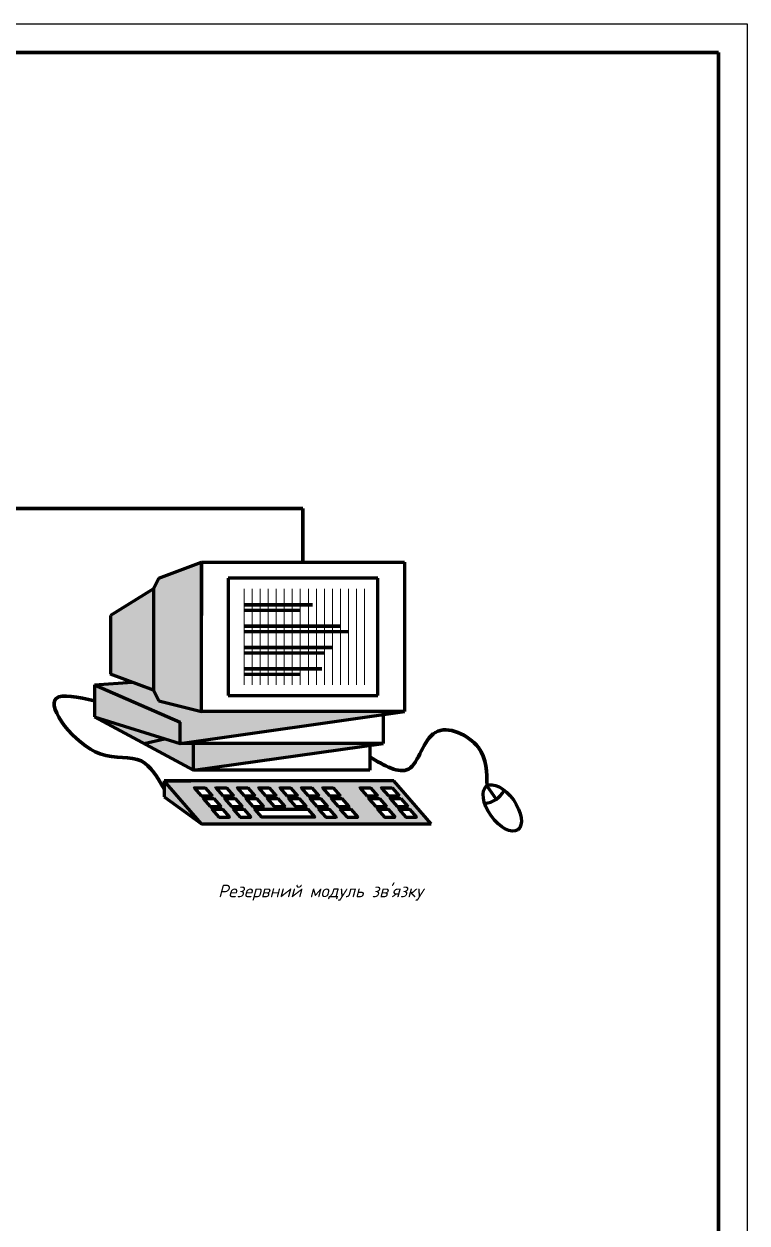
# Model space of a CAD drawing. Header units: millimetres. Extents: x 242 to 836, y 32 to 452.
# Drawn here: x 709.3 to 836.2, y 241.7 to 452.2 of the extents above; entities that cross this region are included whole.
import ezdxf

# ---------------------------------------------------------------- set-up
doc = ezdxf.new("R2010")
doc.units = ezdxf.units.MM
for name, color, linetype, lineweight in [('Контур', 3, 'Continuous', 0), ('Основна', 1, 'Continuous', 70), ('Товста', 1, 'Continuous', 120), ('Тонка', 7, 'Continuous', 5)]:
    doc.layers.add(name, color=color, linetype=linetype, lineweight=lineweight)
doc.layers.add('Фон', color=252, linetype='Continuous')
doc.layers.add('Фон чорн.', color=7, linetype='Continuous')
doc.styles.get("Standard").update_dxf_attribs({"font": 'isocpeui.ttf'})

msp = doc.modelspace()

# ---------------------------------------------------------------- hatches: boundary and pattern name
at = {"layer": 'Фон'}
h = msp.add_hatch(color=256, dxfattribs=at)
h.paths.add_polyline_path([(740.35, 357.59), (732.95, 354.81), (732.1, 353.13), (732.1, 335.22), (733, 333.43), (740.35, 331.59)])
h.paths.add_polyline_path([(731.91, 352.88), (724.6, 348.31), (724.6, 338.09), (731.91, 335.35)])
h.paths.add_polyline_path([(721.79, 336.02), (721.79, 335.13), (721.79, 330.6), (736.6, 325.97), (736.6, 329.54)])
h.paths.add_polyline_path([(738.95, 325.75), (736.7, 325.75), (733.96, 326.61), (730.61, 325.81), (738.95, 321.3)])
h.paths.add_polyline_path([(733.98, 319.08), (733.98, 316.47), (740.01, 312.18)])
h.paths.add_polyline_path([(637.23, 357.59), (629.82, 354.81), (628.98, 353.13), (628.98, 335.22), (629.87, 333.43), (637.23, 331.59)])
h.paths.add_polyline_path([(628.79, 352.88), (621.48, 348.31), (621.48, 338.09), (628.79, 335.35)])
h.paths.add_polyline_path([(618.66, 336.02), (618.66, 335.13), (618.66, 330.6), (633.48, 325.97), (633.48, 329.54)])
h.paths.add_polyline_path([(635.82, 325.75), (633.57, 325.75), (630.84, 326.61), (627.48, 325.81), (635.82, 321.3)])
h.paths.add_polyline_path([(630.85, 319.08), (630.85, 316.47), (636.89, 312.18)])
at = {"layer": 'Фон чорн.'}
h = msp.add_hatch(color=256, dxfattribs=at)
h.paths.add_polyline_path([(772.32, 331.03), (772.32, 331.38), (740.45, 331.38), (732.89, 333.27), (731.95, 335.15), (728.26, 336.53), (722.06, 336.09), (736.79, 329.65), (736.79, 325.95)])
h.paths.add_polyline_path([(769.98, 325.61), (769.98, 325.75), (739.13, 325.75), (739.13, 321.27)])
h.paths.add_polyline_path([(722.52, 330.18), (730.37, 325.94), (733.62, 326.71)])
h.paths.add_polyline_path([(774.18, 319.19), (734.06, 319.19), (740.45, 311.88), (780.58, 311.88)])
h.paths.add_polyline_path([(739.01, 318.2), (741.08, 318.2), (742.48, 316.6), (740.41, 316.6)], flags=16)
h.paths.add_polyline_path([(739.19, 318.1), (741.07, 318.1), (742.3, 316.69), (740.42, 316.69)], flags=0)
h.paths.add_polyline_path([(739.37, 318.01), (741.07, 318.01), (742.12, 316.79), (740.42, 316.79)], flags=0)
h.paths.add_polyline_path([(740.55, 316.31), (742.61, 316.31), (744.01, 314.71), (741.95, 314.71)], flags=16)
h.paths.add_polyline_path([(740.72, 316.22), (742.6, 316.22), (743.83, 314.81), (741.96, 314.81)], flags=0)
h.paths.add_polyline_path([(740.9, 316.12), (742.6, 316.12), (743.66, 314.9), (741.96, 314.9)], flags=0)
h.paths.add_polyline_path([(742.76, 318.2), (744.83, 318.2), (746.23, 316.6), (744.16, 316.6)], flags=16)
h.paths.add_polyline_path([(742.08, 314.43), (744.14, 314.43), (745.54, 312.83), (743.48, 312.83)], flags=16)
h.paths.add_polyline_path([(742.94, 318.1), (744.82, 318.1), (746.05, 316.69), (744.17, 316.69)], flags=0)
h.paths.add_polyline_path([(742.25, 314.33), (744.13, 314.33), (745.36, 312.92), (743.49, 312.92)], flags=0)
h.paths.add_polyline_path([(743.12, 318.01), (744.82, 318.01), (745.87, 316.79), (744.17, 316.79)], flags=0)
h.paths.add_polyline_path([(742.43, 314.24), (744.13, 314.24), (745.19, 313.02), (743.49, 313.02)], flags=0)
h.paths.add_polyline_path([(744.3, 316.31), (746.36, 316.31), (747.76, 314.71), (745.7, 314.71)], flags=16)
h.paths.add_polyline_path([(744.47, 316.22), (746.35, 316.22), (747.58, 314.81), (745.71, 314.81)], flags=0)
h.paths.add_polyline_path([(744.65, 316.12), (746.35, 316.12), (747.41, 314.9), (745.71, 314.9)], flags=0)
h.paths.add_polyline_path([(745.83, 314.43), (747.89, 314.43), (749.29, 312.83), (747.23, 312.83)], flags=16)
h.paths.add_polyline_path([(746, 314.33), (747.88, 314.33), (749.11, 312.92), (747.24, 312.92)], flags=0)
h.paths.add_polyline_path([(746.51, 318.2), (748.58, 318.2), (749.98, 316.6), (747.91, 316.6)], flags=16)
h.paths.add_polyline_path([(746.18, 314.24), (747.88, 314.24), (748.94, 313.02), (747.24, 313.02)], flags=0)
h.paths.add_polyline_path([(746.69, 318.1), (748.57, 318.1), (749.8, 316.69), (747.92, 316.69)], flags=0)
h.paths.add_polyline_path([(746.87, 318.01), (748.57, 318.01), (749.62, 316.79), (747.92, 316.79)], flags=0)
h.paths.add_polyline_path([(748.05, 316.31), (750.11, 316.31), (751.51, 314.71), (749.45, 314.71)], flags=16)
h.paths.add_polyline_path([(748.22, 316.22), (750.1, 316.22), (751.33, 314.81), (749.46, 314.81)], flags=0)
h.paths.add_polyline_path([(748.4, 316.12), (750.1, 316.12), (751.16, 314.9), (749.46, 314.9)], flags=0)
h.paths.add_polyline_path([(749.58, 314.43), (759.14, 314.43), (760.54, 312.83), (750.98, 312.83)], flags=16)
h.paths.add_polyline_path([(749.75, 314.33), (759.13, 314.33), (760.36, 312.92), (750.99, 312.92)], flags=0)
h.paths.add_polyline_path([(749.93, 314.24), (759.13, 314.24), (760.19, 313.02), (750.99, 313.02)], flags=0)
h.paths.add_polyline_path([(750.26, 318.2), (752.33, 318.2), (753.73, 316.6), (751.66, 316.6)], flags=16)
h.paths.add_polyline_path([(750.44, 318.1), (752.32, 318.1), (753.55, 316.69), (751.67, 316.69)], flags=0)
h.paths.add_polyline_path([(750.62, 318.01), (752.32, 318.01), (753.37, 316.79), (751.67, 316.79)], flags=0)
h.paths.add_polyline_path([(751.8, 316.31), (753.86, 316.31), (755.26, 314.71), (753.2, 314.71)], flags=16)
h.paths.add_polyline_path([(751.97, 316.22), (753.85, 316.22), (755.08, 314.81), (753.21, 314.81)], flags=0)
h.paths.add_polyline_path([(752.15, 316.12), (753.85, 316.12), (754.91, 314.9), (753.21, 314.9)], flags=0)
h.paths.add_polyline_path([(754.01, 318.2), (756.08, 318.2), (757.48, 316.6), (755.41, 316.6)], flags=16)
h.paths.add_polyline_path([(754.19, 318.1), (756.07, 318.1), (757.3, 316.69), (755.42, 316.69)], flags=0)
h.paths.add_polyline_path([(754.37, 318.01), (756.07, 318.01), (757.12, 316.79), (755.42, 316.79)], flags=0)
h.paths.add_polyline_path([(755.55, 316.31), (757.61, 316.31), (759.01, 314.71), (756.95, 314.71)], flags=16)
h.paths.add_polyline_path([(755.72, 316.22), (757.6, 316.22), (758.83, 314.81), (756.96, 314.81)], flags=0)
h.paths.add_polyline_path([(755.9, 316.12), (757.6, 316.12), (758.66, 314.9), (756.96, 314.9)], flags=0)
h.paths.add_polyline_path([(757.76, 318.2), (759.83, 318.2), (761.23, 316.6), (759.16, 316.6)], flags=16)
h.paths.add_polyline_path([(759.82, 318.1), (761.05, 316.69), (759.17, 316.69), (757.94, 318.1)], flags=0)
h.paths.add_polyline_path([(758.12, 318.01), (759.82, 318.01), (760.87, 316.79), (759.17, 316.79)], flags=0)
h.paths.add_polyline_path([(759.3, 316.31), (761.36, 316.31), (762.76, 314.71), (760.7, 314.71)], flags=16)
h.paths.add_polyline_path([(759.47, 316.22), (761.35, 316.22), (762.58, 314.81), (760.71, 314.81)], flags=0)
h.paths.add_polyline_path([(759.65, 316.12), (761.35, 316.12), (762.41, 314.9), (760.71, 314.9)], flags=0)
h.paths.add_polyline_path([(760.83, 314.43), (762.89, 314.43), (764.29, 312.83), (762.23, 312.83)], flags=16)
h.paths.add_polyline_path([(761, 314.33), (762.88, 314.33), (764.11, 312.92), (762.24, 312.92)], flags=0)
h.paths.add_polyline_path([(761.18, 314.24), (762.88, 314.24), (763.94, 313.02), (762.24, 313.02)], flags=0)
h.paths.add_polyline_path([(763.58, 318.2), (764.98, 316.6), (762.91, 316.6), (761.51, 318.2)], flags=16)
h.paths.add_polyline_path([(763.57, 318.1), (764.8, 316.69), (762.92, 316.69), (761.69, 318.1)], flags=0)
h.paths.add_polyline_path([(761.87, 318.01), (763.57, 318.01), (764.62, 316.79), (762.92, 316.79)], flags=0)
h.paths.add_polyline_path([(763.05, 316.31), (765.11, 316.31), (766.51, 314.71), (764.45, 314.71)], flags=16)
h.paths.add_polyline_path([(763.22, 316.22), (765.1, 316.22), (766.33, 314.81), (764.46, 314.81)], flags=0)
h.paths.add_polyline_path([(763.4, 316.12), (765.1, 316.12), (766.16, 314.9), (764.46, 314.9)], flags=0)
h.paths.add_polyline_path([(764.58, 314.43), (766.64, 314.43), (768.04, 312.83), (765.98, 312.83)], flags=16)
h.paths.add_polyline_path([(764.75, 314.33), (766.63, 314.33), (767.86, 312.92), (765.99, 312.92)], flags=0)
h.paths.add_polyline_path([(764.93, 314.24), (766.63, 314.24), (767.69, 313.02), (765.99, 313.02)], flags=0)
h.paths.add_polyline_path([(770.12, 318.2), (771.52, 316.6), (769.46, 316.6), (768.06, 318.2)], flags=16)
h.paths.add_polyline_path([(770.13, 318.1), (771.36, 316.69), (769.49, 316.69), (768.25, 318.1)], flags=0)
h.paths.add_polyline_path([(768.41, 318.01), (770.11, 318.01), (771.17, 316.79), (769.47, 316.79)], flags=0)
h.paths.add_polyline_path([(769.59, 316.31), (771.65, 316.31), (773.05, 314.71), (770.99, 314.71)], flags=16)
h.paths.add_polyline_path([(769.78, 316.22), (771.66, 316.22), (772.89, 314.81), (771.02, 314.81)], flags=0)
h.paths.add_polyline_path([(769.94, 316.12), (771.64, 316.12), (772.7, 314.9), (771, 314.9)], flags=0)
h.paths.add_polyline_path([(771.12, 314.43), (773.18, 314.43), (774.58, 312.83), (772.52, 312.83)], flags=16)
h.paths.add_polyline_path([(771.32, 314.33), (773.19, 314.33), (774.43, 312.92), (772.55, 312.92)], flags=0)
h.paths.add_polyline_path([(771.47, 314.24), (773.17, 314.24), (774.23, 313.02), (772.53, 313.02)], flags=0)
h.paths.add_polyline_path([(773.87, 318.2), (775.27, 316.6), (773.21, 316.6), (771.81, 318.2)], flags=16)
h.paths.add_polyline_path([(773.88, 318.1), (775.11, 316.69), (773.24, 316.69), (772, 318.1)], flags=0)
h.paths.add_polyline_path([(772.16, 318.01), (773.86, 318.01), (774.92, 316.79), (773.22, 316.79)], flags=0)
h.paths.add_polyline_path([(773.34, 316.31), (775.4, 316.31), (776.8, 314.71), (774.74, 314.71)], flags=16)
h.paths.add_polyline_path([(773.53, 316.22), (775.41, 316.22), (776.64, 314.81), (774.77, 314.81)], flags=0)
h.paths.add_polyline_path([(773.69, 316.12), (775.39, 316.12), (776.45, 314.9), (774.75, 314.9)], flags=0)
h.paths.add_polyline_path([(774.87, 314.43), (776.93, 314.43), (778.33, 312.83), (776.27, 312.83)], flags=16)
h.paths.add_polyline_path([(775.07, 314.33), (776.94, 314.33), (778.18, 312.92), (776.3, 312.92)], flags=0)
h.paths.add_polyline_path([(775.22, 314.24), (776.92, 314.24), (777.98, 313.02), (776.28, 313.02)], flags=0)
h.paths.add_polyline_path([(671.06, 319.19), (630.93, 319.19), (637.32, 311.88), (677.46, 311.88)])
h.paths.add_polyline_path([(663.38, 314.71), (661.32, 314.71), (659.92, 316.31), (661.98, 316.31)], flags=16)
h.paths.add_polyline_path([(663.21, 314.81), (661.33, 314.81), (660.1, 316.22), (661.97, 316.22)], flags=0)
h.paths.add_polyline_path([(664.93, 318.2), (667, 318.2), (668.39, 316.6), (666.33, 316.6)], flags=16)
h.paths.add_polyline_path([(663.03, 314.9), (661.33, 314.9), (660.27, 316.12), (661.97, 316.12)], flags=0)
h.paths.add_polyline_path([(665.13, 318.1), (667, 318.1), (668.24, 316.69), (666.36, 316.69)], flags=0)
h.paths.add_polyline_path([(665.28, 318.01), (666.98, 318.01), (668.04, 316.79), (666.34, 316.79)], flags=0)
h.paths.add_polyline_path([(663.52, 314.43), (664.91, 312.83), (662.85, 312.83), (661.45, 314.43)], flags=16)
h.paths.add_polyline_path([(663.5, 314.33), (664.74, 312.92), (662.86, 312.92), (661.63, 314.33)], flags=0)
h.paths.add_polyline_path([(663.5, 314.24), (664.56, 313.02), (662.86, 313.02), (661.8, 314.24)], flags=0)
h.paths.add_polyline_path([(666.47, 316.31), (668.53, 316.31), (669.93, 314.71), (667.86, 314.71)], flags=16)
h.paths.add_polyline_path([(661.85, 316.6), (659.79, 316.6), (658.39, 318.2), (660.45, 318.2)], flags=16)
h.paths.add_polyline_path([(666.66, 316.22), (668.53, 316.22), (669.77, 314.81), (667.89, 314.81)], flags=0)
h.paths.add_polyline_path([(661.67, 316.69), (659.8, 316.69), (658.57, 318.1), (660.44, 318.1)], flags=0)
h.paths.add_polyline_path([(666.82, 316.12), (668.52, 316.12), (669.58, 314.9), (667.88, 314.9)], flags=0)
h.paths.add_polyline_path([(661.5, 316.79), (659.8, 316.79), (658.74, 318.01), (660.44, 318.01)], flags=0)
h.paths.add_polyline_path([(668, 314.43), (670.06, 314.43), (671.46, 312.83), (669.4, 312.83)], flags=16)
h.paths.add_polyline_path([(668.19, 314.33), (670.07, 314.33), (671.3, 312.92), (669.43, 312.92)], flags=0)
h.paths.add_polyline_path([(661.16, 312.83), (659.1, 312.83), (657.7, 314.43), (659.77, 314.43)], flags=16)
h.paths.add_polyline_path([(668.35, 314.24), (670.05, 314.24), (671.11, 313.02), (669.41, 313.02)], flags=0)
h.paths.add_polyline_path([(660.99, 312.92), (659.11, 312.92), (657.88, 314.33), (659.75, 314.33)], flags=0)
h.paths.add_polyline_path([(660.81, 313.02), (659.11, 313.02), (658.05, 314.24), (659.75, 314.24)], flags=0)
h.paths.add_polyline_path([(659.63, 314.71), (657.57, 314.71), (656.17, 316.31), (658.23, 316.31)], flags=16)
h.paths.add_polyline_path([(668.68, 318.2), (670.75, 318.2), (672.14, 316.6), (670.08, 316.6)], flags=16)
h.paths.add_polyline_path([(659.46, 314.81), (657.58, 314.81), (656.35, 316.22), (658.22, 316.22)], flags=0)
h.paths.add_polyline_path([(668.88, 318.1), (670.75, 318.1), (671.99, 316.69), (670.11, 316.69)], flags=0)
h.paths.add_polyline_path([(669.03, 318.01), (670.73, 318.01), (671.79, 316.79), (670.09, 316.79)], flags=0)
h.paths.add_polyline_path([(659.28, 314.9), (657.58, 314.9), (656.52, 316.12), (658.22, 316.12)], flags=0)
h.paths.add_polyline_path([(670.22, 316.31), (672.28, 316.31), (673.68, 314.71), (671.61, 314.71)], flags=16)
h.paths.add_polyline_path([(658.1, 316.6), (656.04, 316.6), (654.64, 318.2), (656.7, 318.2)], flags=16)
h.paths.add_polyline_path([(670.41, 316.22), (672.28, 316.22), (673.52, 314.81), (671.64, 314.81)], flags=0)
h.paths.add_polyline_path([(657.92, 316.69), (656.05, 316.69), (654.82, 318.1), (656.69, 318.1)], flags=0)
h.paths.add_polyline_path([(670.57, 316.12), (672.27, 316.12), (673.33, 314.9), (671.63, 314.9)], flags=0)
h.paths.add_polyline_path([(657.75, 316.79), (656.05, 316.79), (654.99, 318.01), (656.69, 318.01)], flags=0)
h.paths.add_polyline_path([(657.41, 312.83), (647.85, 312.83), (646.45, 314.43), (656.02, 314.43)], flags=16)
h.paths.add_polyline_path([(657.24, 312.92), (647.86, 312.92), (646.63, 314.33), (656, 314.33)], flags=0)
h.paths.add_polyline_path([(671.75, 314.43), (673.81, 314.43), (675.21, 312.83), (673.15, 312.83)], flags=16)
h.paths.add_polyline_path([(657.06, 313.02), (647.86, 313.02), (646.8, 314.24), (656, 314.24)], flags=0)
h.paths.add_polyline_path([(671.94, 314.33), (673.82, 314.33), (675.05, 312.92), (673.18, 312.92)], flags=0)
h.paths.add_polyline_path([(672.1, 314.24), (673.8, 314.24), (674.86, 313.02), (673.16, 313.02)], flags=0)
h.paths.add_polyline_path([(655.88, 314.71), (653.82, 314.71), (652.42, 316.31), (654.48, 316.31)], flags=16)
h.paths.add_polyline_path([(655.71, 314.81), (653.83, 314.81), (652.6, 316.22), (654.47, 316.22)], flags=0)
h.paths.add_polyline_path([(655.53, 314.9), (653.83, 314.9), (652.77, 316.12), (654.47, 316.12)], flags=0)
h.paths.add_polyline_path([(654.35, 316.6), (652.29, 316.6), (650.89, 318.2), (652.95, 318.2)], flags=16)
h.paths.add_polyline_path([(654.17, 316.69), (652.3, 316.69), (651.07, 318.1), (652.94, 318.1)], flags=0)
h.paths.add_polyline_path([(654, 316.79), (652.3, 316.79), (651.24, 318.01), (652.94, 318.01)], flags=0)
h.paths.add_polyline_path([(652.13, 314.71), (650.07, 314.71), (648.67, 316.31), (650.73, 316.31)], flags=16)
h.paths.add_polyline_path([(651.96, 314.81), (650.08, 314.81), (648.85, 316.22), (650.72, 316.22)], flags=0)
h.paths.add_polyline_path([(651.78, 314.9), (650.08, 314.9), (649.02, 316.12), (650.72, 316.12)], flags=0)
h.paths.add_polyline_path([(650.6, 316.6), (648.54, 316.6), (647.14, 318.2), (649.2, 318.2)], flags=16)
h.paths.add_polyline_path([(650.42, 316.69), (648.55, 316.69), (647.32, 318.1), (649.19, 318.1)], flags=0)
h.paths.add_polyline_path([(650.25, 316.79), (648.55, 316.79), (647.49, 318.01), (649.19, 318.01)], flags=0)
h.paths.add_polyline_path([(648.38, 314.71), (646.32, 314.71), (644.92, 316.31), (646.98, 316.31)], flags=16)
h.paths.add_polyline_path([(648.21, 314.81), (646.33, 314.81), (645.1, 316.22), (646.97, 316.22)], flags=0)
h.paths.add_polyline_path([(648.03, 314.9), (646.33, 314.9), (645.27, 316.12), (646.97, 316.12)], flags=0)
h.paths.add_polyline_path([(646.85, 316.6), (644.79, 316.6), (643.39, 318.2), (645.45, 318.2)], flags=16)
h.paths.add_polyline_path([(646.67, 316.69), (644.8, 316.69), (643.57, 318.1), (645.44, 318.1)], flags=0)
h.paths.add_polyline_path([(646.5, 316.79), (644.8, 316.79), (643.74, 318.01), (645.44, 318.01)], flags=0)
h.paths.add_polyline_path([(646.16, 312.83), (644.1, 312.83), (642.7, 314.43), (644.77, 314.43)], flags=16)
h.paths.add_polyline_path([(645.99, 312.92), (644.11, 312.92), (642.88, 314.33), (644.75, 314.33)], flags=0)
h.paths.add_polyline_path([(645.81, 313.02), (644.11, 313.02), (643.05, 314.24), (644.75, 314.24)], flags=0)
h.paths.add_polyline_path([(644.63, 314.71), (642.57, 314.71), (641.17, 316.31), (643.23, 316.31)], flags=16)
h.paths.add_polyline_path([(644.46, 314.81), (642.58, 314.81), (641.35, 316.22), (643.22, 316.22)], flags=0)
h.paths.add_polyline_path([(644.28, 314.9), (642.58, 314.9), (641.52, 316.12), (643.22, 316.12)], flags=0)
h.paths.add_polyline_path([(643.1, 316.6), (641.04, 316.6), (639.64, 318.2), (641.7, 318.2)], flags=16)
h.paths.add_polyline_path([(642.92, 316.69), (641.05, 316.69), (639.82, 318.1), (641.69, 318.1)], flags=0)
h.paths.add_polyline_path([(642.75, 316.79), (641.05, 316.79), (639.99, 318.01), (641.69, 318.01)], flags=0)
h.paths.add_polyline_path([(642.41, 312.83), (640.35, 312.83), (638.95, 314.43), (641.02, 314.43)], flags=16)
h.paths.add_polyline_path([(642.24, 312.92), (640.36, 312.92), (639.13, 314.33), (641, 314.33)], flags=0)
h.paths.add_polyline_path([(642.06, 313.02), (640.36, 313.02), (639.3, 314.24), (641, 314.24)], flags=0)
h.paths.add_polyline_path([(640.88, 314.71), (638.82, 314.71), (637.42, 316.31), (639.48, 316.31)], flags=16)
h.paths.add_polyline_path([(640.71, 314.81), (638.83, 314.81), (637.6, 316.22), (639.47, 316.22)], flags=0)
h.paths.add_polyline_path([(640.53, 314.9), (638.83, 314.9), (637.77, 316.12), (639.47, 316.12)], flags=0)
h.paths.add_polyline_path([(639.35, 316.6), (637.29, 316.6), (635.89, 318.2), (637.95, 318.2)], flags=16)
h.paths.add_polyline_path([(639.17, 316.69), (637.3, 316.69), (636.07, 318.1), (637.94, 318.1)], flags=0)
h.paths.add_polyline_path([(639, 316.79), (637.3, 316.79), (636.24, 318.01), (637.94, 318.01)], flags=0)
h.paths.add_polyline_path([(666.85, 325.61), (666.85, 325.75), (636.01, 325.75), (636.01, 321.27)])
h.paths.add_polyline_path([(669.2, 331.03), (669.2, 331.38), (637.32, 331.38), (629.77, 333.27), (628.83, 335.15), (625.13, 336.53), (618.94, 336.09), (633.66, 329.65), (633.66, 325.95)])
h.paths.add_polyline_path([(619.39, 330.18), (627.24, 325.94), (630.5, 326.71)])

# ---------------------------------------------------------------- linework, layer by layer
at = {"color": 0, "lineweight": 100}
for p, q in [((262.18, 447.17), (831.18, 447.17)), ((831.18, 447.17), (831.18, 37.17))]:
    msp.add_line(p, q, dxfattribs=at)
at = {"layer": 'Defpoints', "color": 0}
for p, q in [((242.18, 452.17), (836.18, 452.17)), ((836.18, 452.17), (836.18, 32.17))]:
    msp.add_line(p, q, dxfattribs=at)
at = {"layer": 'Контур', "color": 7}
for p, q in [((732.95, 354.81), (740.35, 357.59)), ((740.35, 357.59), (740.35, 331.59)), ((732.1, 353.13), (732.95, 354.81)), ((724.6, 348.31), (731.91, 352.88)), ((731.91, 335.35), (731.91, 352.88)), ((732.1, 335.22), (732.1, 353.13)), ((724.6, 338.09), (724.6, 348.31)), ((731.91, 335.35), (724.6, 338.09)), ((721.79, 336.02), (721.79, 335.13)), ((736.6, 329.54), (721.79, 336.02)), ((721.79, 330.6), (721.79, 335.13)), ((728.26, 336.53), (722.06, 336.09)), ((722.06, 336.09), (736.79, 329.65)), ((731.95, 335.15), (728.26, 336.53)), ((732.89, 333.27), (731.95, 335.15)), ((733, 333.43), (732.1, 335.22)), ((740.45, 331.38), (732.89, 333.27)), ((740.35, 331.59), (733, 333.43)), ((721.79, 330.58), (721.7, 330.63)), ((736.6, 325.97), (721.79, 330.6)), ((774.76, 331.38), (736.79, 325.95)), ((774.76, 331.38), (740.45, 331.38)), ((730.37, 325.94), (722.52, 330.18)), ((722.52, 330.18), (733.62, 326.71)), ((736.6, 325.97), (736.6, 329.54)), ((736.79, 329.65), (736.79, 325.95)), ((733.62, 326.71), (730.37, 325.94)), ((733.96, 326.61), (730.61, 325.81)), ((736.7, 325.75), (733.96, 326.61)), ((730.61, 325.81), (738.95, 321.3)), ((736.7, 325.75), (738.95, 325.75)), ((738.95, 325.75), (738.95, 321.3)), ((770.99, 325.75), (739.13, 325.75)), ((739.13, 321.27), (770.99, 325.75)), ((739.13, 325.75), (739.13, 321.27)), ((733.98, 319.08), (733.98, 316.47)), ((740.01, 312.18), (733.98, 319.08)), ((734.06, 319.19), (740.45, 311.88)), ((774.18, 319.19), (734.06, 319.19)), ((740.41, 316.6), (739.01, 318.2)), ((739.01, 318.2), (741.08, 318.2)), ((741.07, 318.01), (739.37, 318.01)), ((739.37, 318.01), (740.42, 316.79)), ((742.12, 316.79), (741.07, 318.01)), ((742.48, 316.6), (741.08, 318.2)), ((742.76, 318.2), (744.83, 318.2)), ((744.16, 316.6), (742.76, 318.2)), ((743.12, 318.01), (744.17, 316.79)), ((744.82, 318.01), (743.12, 318.01)), ((745.87, 316.79), (744.82, 318.01)), ((746.23, 316.6), (744.83, 318.2)), ((746.51, 318.2), (748.58, 318.2)), ((747.91, 316.6), (746.51, 318.2)), ((746.87, 318.01), (747.92, 316.79)), ((748.57, 318.01), (746.87, 318.01)), ((749.62, 316.79), (748.57, 318.01)), ((749.98, 316.6), (748.58, 318.2)), ((750.26, 318.2), (752.33, 318.2)), ((751.66, 316.6), (750.26, 318.2)), ((750.62, 318.01), (751.67, 316.79)), ((752.32, 318.01), (750.62, 318.01)), ((753.37, 316.79), (752.32, 318.01)), ((753.73, 316.6), (752.33, 318.2)), ((754.01, 318.2), (756.08, 318.2)), ((755.41, 316.6), (754.01, 318.2)), ((754.37, 318.01), (755.42, 316.79)), ((756.07, 318.01), (754.37, 318.01)), ((757.12, 316.79), (756.07, 318.01)), ((757.48, 316.6), (756.08, 318.2)), ((757.76, 318.2), (759.83, 318.2)), ((759.16, 316.6), (757.76, 318.2)), ((758.12, 318.01), (759.17, 316.79)), ((759.82, 318.01), (758.12, 318.01)), ((760.87, 316.79), (759.82, 318.01)), ((761.23, 316.6), (759.83, 318.2)), ((761.51, 318.2), (763.58, 318.2)), ((762.91, 316.6), (761.51, 318.2)), ((761.87, 318.01), (762.92, 316.79)), ((763.57, 318.01), (761.87, 318.01)), ((764.62, 316.79), (763.57, 318.01)), ((764.98, 316.6), (763.58, 318.2)), ((768.06, 318.2), (770.12, 318.2)), ((769.46, 316.6), (768.06, 318.2)), ((768.41, 318.01), (769.47, 316.79)), ((770.11, 318.01), (768.41, 318.01)), ((771.17, 316.79), (770.11, 318.01)), ((771.52, 316.6), (770.12, 318.2)), ((771.81, 318.2), (773.87, 318.2)), ((773.21, 316.6), (771.81, 318.2)), ((772.16, 318.01), (773.22, 316.79)), ((773.86, 318.01), (772.16, 318.01)), ((774.92, 316.79), (773.86, 318.01)), ((775.27, 316.6), (773.87, 318.2)), ((780.58, 311.88), (774.18, 319.19)), ((733.98, 316.47), (740.01, 312.18)), ((742.48, 316.6), (740.41, 316.6)), ((740.42, 316.79), (742.12, 316.79)), ((740.55, 316.31), (742.61, 316.31)), ((741.95, 314.71), (740.55, 316.31)), ((740.9, 316.12), (741.96, 314.9)), ((742.6, 316.12), (740.9, 316.12)), ((743.66, 314.9), (742.6, 316.12)), ((744.01, 314.71), (742.61, 316.31)), ((746.23, 316.6), (744.16, 316.6)), ((744.17, 316.79), (745.87, 316.79)), ((745.7, 314.71), (744.3, 316.31)), ((744.3, 316.31), (746.36, 316.31)), ((746.35, 316.12), (744.65, 316.12)), ((744.65, 316.12), (745.71, 314.9)), ((747.41, 314.9), (746.35, 316.12)), ((747.76, 314.71), (746.36, 316.31)), ((749.98, 316.6), (747.91, 316.6)), ((747.92, 316.79), (749.62, 316.79)), ((749.45, 314.71), (748.05, 316.31)), ((748.05, 316.31), (750.11, 316.31)), ((750.1, 316.12), (748.4, 316.12)), ((748.4, 316.12), (749.46, 314.9)), ((751.16, 314.9), (750.1, 316.12)), ((751.51, 314.71), (750.11, 316.31)), ((753.73, 316.6), (751.66, 316.6)), ((751.67, 316.79), (753.37, 316.79)), ((753.2, 314.71), (751.8, 316.31)), ((751.8, 316.31), (753.86, 316.31)), ((753.85, 316.12), (752.15, 316.12)), ((752.15, 316.12), (753.21, 314.9)), ((754.91, 314.9), (753.85, 316.12)), ((755.26, 314.71), (753.86, 316.31)), ((757.48, 316.6), (755.41, 316.6)), ((755.42, 316.79), (757.12, 316.79)), ((756.95, 314.71), (755.55, 316.31)), ((755.55, 316.31), (757.61, 316.31)), ((757.6, 316.12), (755.9, 316.12)), ((755.9, 316.12), (756.96, 314.9)), ((758.66, 314.9), (757.6, 316.12)), ((759.01, 314.71), (757.61, 316.31)), ((761.23, 316.6), (759.16, 316.6)), ((759.17, 316.79), (760.87, 316.79)), ((760.7, 314.71), (759.3, 316.31)), ((759.3, 316.31), (761.36, 316.31)), ((761.35, 316.12), (759.65, 316.12)), ((759.65, 316.12), (760.71, 314.9)), ((762.41, 314.9), (761.35, 316.12)), ((762.76, 314.71), (761.36, 316.31)), ((764.98, 316.6), (762.91, 316.6)), ((762.92, 316.79), (764.62, 316.79)), ((764.45, 314.71), (763.05, 316.31)), ((763.05, 316.31), (765.11, 316.31)), ((765.1, 316.12), (763.4, 316.12)), ((763.4, 316.12), (764.46, 314.9)), ((766.16, 314.9), (765.1, 316.12)), ((766.51, 314.71), (765.11, 316.31)), ((771.52, 316.6), (769.46, 316.6)), ((769.47, 316.79), (771.17, 316.79)), ((770.99, 314.71), (769.59, 316.31)), ((769.59, 316.31), (771.65, 316.31)), ((771.64, 316.12), (769.94, 316.12)), ((769.94, 316.12), (771, 314.9)), ((772.7, 314.9), (771.64, 316.12)), ((773.05, 314.71), (771.65, 316.31)), ((775.27, 316.6), (773.21, 316.6)), ((773.22, 316.79), (774.92, 316.79)), ((774.74, 314.71), (773.34, 316.31)), ((773.34, 316.31), (775.4, 316.31)), ((773.69, 316.12), (774.75, 314.9)), ((775.39, 316.12), (773.69, 316.12)), ((776.45, 314.9), (775.39, 316.12)), ((776.8, 314.71), (775.4, 316.31)), ((744.01, 314.71), (741.95, 314.71)), ((741.96, 314.9), (743.66, 314.9)), ((743.48, 312.83), (742.08, 314.43)), ((742.08, 314.43), (744.14, 314.43)), ((744.13, 314.24), (742.43, 314.24)), ((742.43, 314.24), (743.49, 313.02)), ((745.19, 313.02), (744.13, 314.24)), ((745.54, 312.83), (744.14, 314.43)), ((747.76, 314.71), (745.7, 314.71)), ((745.71, 314.9), (747.41, 314.9)), ((747.23, 312.83), (745.83, 314.43)), ((745.83, 314.43), (747.89, 314.43)), ((746.18, 314.24), (747.24, 313.02)), ((747.88, 314.24), (746.18, 314.24)), ((748.94, 313.02), (747.88, 314.24)), ((749.29, 312.83), (747.89, 314.43)), ((751.51, 314.71), (749.45, 314.71)), ((749.46, 314.9), (751.16, 314.9)), ((750.98, 312.83), (749.58, 314.43)), ((749.58, 314.43), (759.14, 314.43)), ((749.93, 314.24), (750.99, 313.02)), ((759.13, 314.24), (749.93, 314.24)), ((755.26, 314.71), (753.2, 314.71)), ((753.21, 314.9), (754.91, 314.9)), ((759.01, 314.71), (756.95, 314.71)), ((756.96, 314.9), (758.66, 314.9)), ((760.19, 313.02), (759.13, 314.24)), ((760.54, 312.83), (759.14, 314.43)), ((762.76, 314.71), (760.7, 314.71)), ((760.71, 314.9), (762.41, 314.9)), ((760.83, 314.43), (762.89, 314.43)), ((762.23, 312.83), (760.83, 314.43)), ((761.18, 314.24), (762.24, 313.02)), ((762.88, 314.24), (761.18, 314.24)), ((763.94, 313.02), (762.88, 314.24)), ((764.29, 312.83), (762.89, 314.43)), ((766.51, 314.71), (764.45, 314.71)), ((764.46, 314.9), (766.16, 314.9)), ((764.58, 314.43), (766.64, 314.43)), ((765.98, 312.83), (764.58, 314.43)), ((764.93, 314.24), (765.99, 313.02)), ((766.63, 314.24), (764.93, 314.24)), ((767.69, 313.02), (766.63, 314.24)), ((768.04, 312.83), (766.64, 314.43)), ((773.05, 314.71), (770.99, 314.71)), ((771, 314.9), (772.7, 314.9)), ((771.12, 314.43), (773.18, 314.43)), ((772.52, 312.83), (771.12, 314.43)), ((771.47, 314.24), (772.53, 313.02)), ((773.17, 314.24), (771.47, 314.24)), ((774.23, 313.02), (773.17, 314.24)), ((774.58, 312.83), (773.18, 314.43)), ((776.8, 314.71), (774.74, 314.71)), ((774.75, 314.9), (776.45, 314.9)), ((774.87, 314.43), (776.93, 314.43)), ((776.27, 312.83), (774.87, 314.43)), ((775.22, 314.24), (776.28, 313.02)), ((776.92, 314.24), (775.22, 314.24)), ((777.98, 313.02), (776.92, 314.24)), ((778.33, 312.83), (776.93, 314.43)), ((740.45, 311.88), (780.58, 311.88)), ((745.54, 312.83), (743.48, 312.83)), ((743.49, 313.02), (745.19, 313.02)), ((749.29, 312.83), (747.23, 312.83)), ((747.24, 313.02), (748.94, 313.02)), ((760.54, 312.83), (750.98, 312.83)), ((750.99, 313.02), (760.19, 313.02)), ((764.29, 312.83), (762.23, 312.83)), ((762.24, 313.02), (763.94, 313.02)), ((768.04, 312.83), (765.98, 312.83)), ((765.99, 313.02), (767.69, 313.02)), ((774.58, 312.83), (772.52, 312.83)), ((772.53, 313.02), (774.23, 313.02)), ((778.33, 312.83), (776.27, 312.83)), ((776.28, 313.02), (777.98, 313.02))]:
    msp.add_line(p, q, dxfattribs=at)
at = {"layer": 'Основна', "color": 7}
for p, q in [((732.95, 354.91), (740.45, 357.72)), ((740.45, 357.72), (776.07, 357.72)), ((740.45, 331.47), (740.45, 357.72)), ((740.45, 357.72), (740.45, 354.91)), ((740.45, 357.72), (740.45, 348.35)), ((776.07, 357.72), (776.07, 331.47)), ((732.95, 354.91), (732.01, 353.03)), ((740.45, 354.91), (740.45, 353.03)), ((758.26, 354.91), (745.13, 354.91)), ((745.13, 354.91), (745.13, 334.28)), ((771.38, 354.91), (758.26, 354.91)), ((771.38, 334.28), (771.38, 354.91)), ((732.01, 353.03), (724.51, 348.35)), ((732.01, 353.03), (732.01, 335.22)), ((724.51, 348.35), (724.51, 338.03)), ((747.95, 349.29), (757.79, 349.29)), ((747.95, 345.54), (766.23, 345.54)), ((747.95, 341.79), (762.01, 341.79)), ((732.01, 335.22), (724.51, 338.03)), ((747.95, 338.04), (757.79, 338.04)), ((721.7, 336.16), (728.26, 336.63)), ((721.7, 336.16), (721.7, 330.53)), ((721.7, 336.16), (736.7, 329.6)), ((732.01, 335.22), (732.95, 333.35)), ((732.95, 333.35), (740.45, 331.47)), ((745.13, 334.28), (771.38, 334.28)), ((721.7, 330.53), (736.7, 325.85)), ((721.7, 330.53), (739.04, 321.16)), ((736.7, 325.85), (776.07, 331.47)), ((776.07, 331.47), (740.45, 331.47)), ((776.07, 331.47), (772.32, 331.47)), ((772.32, 331.47), (772.32, 325.85)), ((736.7, 325.85), (736.7, 329.6)), ((730.37, 325.85), (733.96, 326.7)), ((739.04, 325.85), (736.7, 325.85)), ((739.04, 321.16), (739.04, 325.85)), ((769.98, 325.85), (739.04, 325.85)), ((739.04, 321.16), (772.32, 325.85)), ((772.32, 325.85), (769.98, 325.85)), ((769.98, 325.85), (769.98, 321.16)), ((769.98, 321.16), (739.04, 321.16)), ((774.2, 319.28), (733.88, 319.28)), ((740.45, 311.78), (733.88, 319.28)), ((733.88, 319.28), (733.88, 316.47)), ((733.88, 319.28), (738.57, 319.28)), ((739.19, 318.1), (740.42, 316.69)), ((739.19, 318.1), (741.07, 318.1)), ((741.07, 318.1), (742.3, 316.69)), ((742.94, 318.1), (744.82, 318.1)), ((742.94, 318.1), (744.17, 316.69)), ((744.82, 318.1), (746.05, 316.69)), ((746.69, 318.1), (748.57, 318.1)), ((746.69, 318.1), (747.92, 316.69)), ((748.57, 318.1), (749.8, 316.69)), ((750.44, 318.1), (752.32, 318.1)), ((750.44, 318.1), (751.67, 316.69)), ((752.32, 318.1), (753.55, 316.69)), ((754.19, 318.1), (756.07, 318.1)), ((754.19, 318.1), (755.42, 316.69)), ((756.07, 318.1), (757.3, 316.69)), ((757.94, 318.1), (759.82, 318.1)), ((757.94, 318.1), (759.17, 316.69)), ((759.82, 318.1), (761.05, 316.69)), ((761.69, 318.1), (763.57, 318.1)), ((761.69, 318.1), (762.92, 316.69)), ((763.57, 318.1), (764.8, 316.69)), ((768.25, 318.1), (770.13, 318.1)), ((768.25, 318.1), (769.49, 316.69)), ((770.13, 318.1), (771.36, 316.69)), ((772, 318.1), (773.88, 318.1)), ((772, 318.1), (773.24, 316.69)), ((773.88, 318.1), (775.11, 316.69)), ((780.76, 311.78), (774.2, 319.28)), ((792.21, 316.05), (790.55, 318.4)), ((733.88, 316.47), (740.45, 311.78)), ((740.42, 316.69), (742.3, 316.69)), ((740.72, 316.22), (741.96, 314.81)), ((740.72, 316.22), (742.6, 316.22)), ((742.6, 316.22), (743.83, 314.81)), ((744.17, 316.69), (746.05, 316.69)), ((744.47, 316.22), (746.35, 316.22)), ((744.47, 316.22), (745.71, 314.81)), ((746.35, 316.22), (747.58, 314.81)), ((747.92, 316.69), (749.8, 316.69)), ((748.22, 316.22), (750.1, 316.22)), ((748.22, 316.22), (749.46, 314.81)), ((750.1, 316.22), (751.33, 314.81)), ((751.67, 316.69), (753.55, 316.69)), ((751.97, 316.22), (753.85, 316.22)), ((751.97, 316.22), (753.21, 314.81)), ((753.85, 316.22), (755.08, 314.81)), ((755.42, 316.69), (757.3, 316.69)), ((755.72, 316.22), (757.6, 316.22)), ((755.72, 316.22), (756.96, 314.81)), ((757.6, 316.22), (758.83, 314.81)), ((759.17, 316.69), (761.05, 316.69)), ((759.47, 316.22), (761.35, 316.22)), ((759.47, 316.22), (760.71, 314.81)), ((761.35, 316.22), (762.58, 314.81)), ((762.92, 316.69), (764.8, 316.69)), ((763.22, 316.22), (765.1, 316.22)), ((763.22, 316.22), (764.46, 314.81)), ((765.1, 316.22), (766.33, 314.81)), ((769.49, 316.69), (771.36, 316.69)), ((769.78, 316.22), (771.66, 316.22)), ((769.78, 316.22), (771.02, 314.81)), ((771.66, 316.22), (772.89, 314.81)), ((773.24, 316.69), (775.11, 316.69)), ((773.53, 316.22), (775.41, 316.22)), ((773.53, 316.22), (774.77, 314.81)), ((775.41, 316.22), (776.64, 314.81)), ((741.96, 314.81), (743.83, 314.81)), ((742.25, 314.33), (743.49, 312.92)), ((742.25, 314.33), (744.13, 314.33)), ((744.13, 314.33), (745.36, 312.92)), ((745.71, 314.81), (747.58, 314.81)), ((746, 314.33), (747.88, 314.33)), ((746, 314.33), (747.24, 312.92)), ((747.88, 314.33), (749.11, 312.92)), ((749.46, 314.81), (751.33, 314.81)), ((749.75, 314.33), (750.99, 312.92)), ((749.75, 314.33), (759.13, 314.33)), ((753.21, 314.81), (755.08, 314.81)), ((756.96, 314.81), (758.83, 314.81)), ((759.13, 314.33), (760.36, 312.92)), ((760.71, 314.81), (762.58, 314.81)), ((761, 314.33), (762.88, 314.33)), ((761, 314.33), (762.24, 312.92)), ((762.88, 314.33), (764.11, 312.92)), ((764.46, 314.81), (766.33, 314.81)), ((764.75, 314.33), (766.63, 314.33)), ((764.75, 314.33), (765.99, 312.92)), ((766.63, 314.33), (767.86, 312.92)), ((771.02, 314.81), (772.89, 314.81)), ((771.32, 314.33), (773.19, 314.33)), ((771.32, 314.33), (772.55, 312.92)), ((773.19, 314.33), (774.43, 312.92)), ((774.77, 314.81), (776.64, 314.81)), ((775.07, 314.33), (776.94, 314.33)), ((775.07, 314.33), (776.3, 312.92)), ((776.94, 314.33), (778.18, 312.92)), ((740.45, 311.78), (780.76, 311.78)), ((743.49, 312.92), (745.36, 312.92)), ((747.24, 312.92), (749.11, 312.92)), ((760.36, 312.92), (750.99, 312.92)), ((762.24, 312.92), (764.11, 312.92)), ((765.99, 312.92), (767.86, 312.92)), ((772.55, 312.92), (774.43, 312.92)), ((776.3, 312.92), (778.18, 312.92))]:
    msp.add_line(p, q, dxfattribs=at)
msp.add_arc((789.87, 319.47), 4.11, 274.3659, 333.3057, dxfattribs=at)
msp.add_ellipse((793.23, 314.55), major_axis=(2.74, -3.84), ratio=0.508879, dxfattribs=at)
at = {"layer": 'Товста', "color": 7}
for p, q in [((706.7, 367.1), (758.26, 367.1)), ((758.26, 367.1), (758.26, 357.72)), ((747.95, 350.22), (759.92, 350.22)), ((747.95, 346.48), (764.82, 346.48)), ((747.95, 342.73), (763.42, 342.73)), ((747.95, 338.98), (761.54, 338.98))]:
    msp.add_line(p, q, dxfattribs=at)
for points, end_tangent in [([(733.88, 317.88), (729.89, 322.79), (722.66, 324.05), (714.95, 333.79), (721.7, 333.35)], (1.030052, -0.708161)), ([(790.55, 318.4), (789.04, 325.15), (781.49, 327.82), (776.77, 321.38), (769.98, 323.5)], (-1.25, 0))]:
    msp.add_spline(points, degree=3, dxfattribs=dict(at, end_tangent=end_tangent))
at = {"layer": 'Тонка', "color": 7}
for p, q in [((747.95, 353.04), (747.95, 336.16)), ((749.36, 353.04), (749.36, 336.16)), ((750.76, 353.04), (750.76, 336.16)), ((752.17, 353.04), (752.17, 336.16)), ((753.57, 353.04), (753.57, 336.16)), ((754.98, 353.04), (754.98, 336.16)), ((756.39, 353.04), (756.39, 336.16)), ((757.79, 353.04), (757.79, 336.16)), ((759.2, 353.04), (759.2, 336.16)), ((760.61, 353.04), (760.61, 336.16)), ((762.01, 353.04), (762.01, 336.16)), ((763.42, 353.04), (763.42, 336.16)), ((764.82, 353.04), (764.82, 336.16)), ((766.23, 353.04), (766.23, 336.16)), ((767.64, 353.04), (767.64, 336.16)), ((769.04, 353.04), (769.04, 336.16))]:
    msp.add_line(p, q, dxfattribs=at)

# ---------------------------------------------------------------- texts
at = {"layer": 'Основна', "color": 7, "insert": (761.33, 301.06), "char_height": 2.1875, "width": 42.2035, "attachment_point": 2}
msp.add_mtext("{\\fISOCPEUR|b0|i1|c204|p34;Резервний модуль зв}'{\\fISOCPEUR|b0|i1|c204|p34;язку}", dxfattribs=at)

doc.saveas('drawing.dxf')
